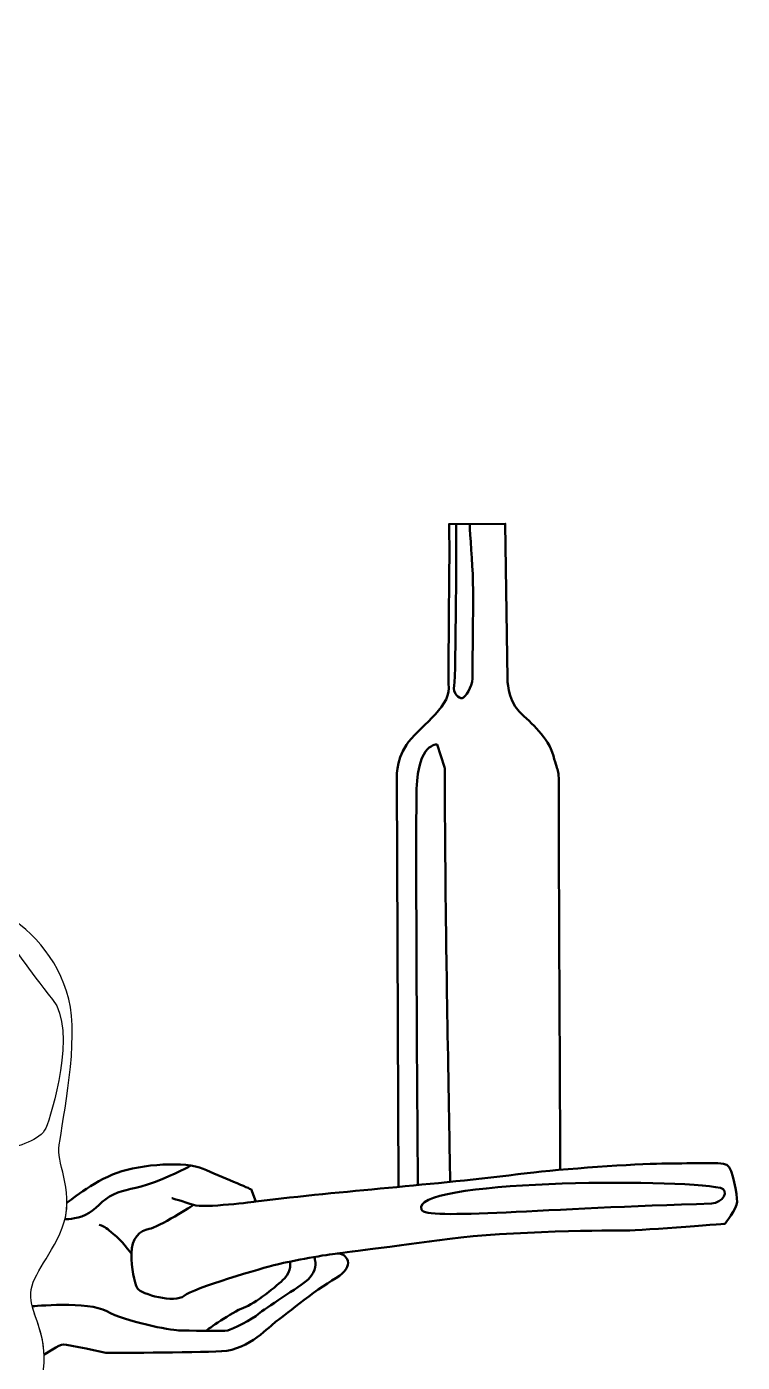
# Model space of a CAD drawing. Header units: millimetres. Extents: x -790 to 1043, y -481 to 328.
# Drawn here: x -150.7 to -119.1, y 33.4 to 92.4 of the extents above; entities that cross this region are included whole.
import ezdxf

# ---------------------------------------------------------------- set-up
doc = ezdxf.new("R2010")
doc.units = ezdxf.units.MM
doc.header["$MEASUREMENT"] = 0
doc.layers.add('Layer 1', color=7, linetype='Continuous')

msp = doc.modelspace()

# ---------------------------------------------------------------- linework, layer by layer
at = {"layer": 'Layer 1', "color": 250, "lineweight": 9}
msp.add_open_spline([(-286.3239, 184.9801), (-286.3239, 184.9801), (-286.3239, -161.0197), (-286.3239, -161.0197), (-286.3239, -161.0197), (-286.3239, -161.0197), (-44.3239, -161.0197), (-44.3239, -161.0197), (-44.3239, -161.0197), (-44.3239, -161.0197), (-44.3239, 184.9801), (-44.3239, 184.9801), (-44.3239, 184.9801), (-44.3239, 184.9801), (-286.3239, 184.9801), (-286.3239, 184.9801)], degree=3, knots=[0, 0, 0, 0, 0.2, 0.2, 0.2, 0.2, 0.4, 0.4, 0.4, 0.4, 0.6, 0.6, 0.6, 0.6, 1, 1, 1, 1], dxfattribs=at)
at = {"layer": 'Layer 1', "color": 240, "lineweight": 20}
for points, knots in [([(-137.7576, 127.9419), (-137.7576, 127.9419), (-142.0134, 112.209), (-142.0134, 112.209), (-142.0134, 112.209), (-144.2658, 112.7024), (-146.5743, 113.0602), (-148.9308, 113.2726), (-148.9308, 113.2726), (-179.2594, 116.0069), (-206.0622, 93.6373), (-208.7964, 63.3087), (-208.7964, 63.3087), (-211.1098, 37.6492), (-195.4537, 14.5133), (-172.2112, 6.3422)], [0, 0, 0, 0, 0.2, 0.2, 0.2, 0.2, 0.4, 0.4, 0.4, 0.4, 0.6, 0.6, 0.6, 0.6, 1, 1, 1, 1]), ([(-143.4087, 4.2096), (-119.8943, 8.7459), (-101.2247, 28.363), (-98.9668, 53.407), (-98.9668, 53.407), (-96.6053, 79.6011), (-113.1154, 103.9093), (-138.3723, 111.28), (-138.3723, 111.28), (-138.129, 111.209), (-141.03, 112.0788), (-142.0134, 112.209)], [0, 0, 0, 0, 0.25, 0.25, 0.25, 0.25, 0.5, 0.5, 0.5, 0.5, 1, 1, 1, 1])]:
    msp.add_open_spline(points, degree=3, knots=knots, dxfattribs=at)
at = {"layer": 'Layer 1', "color": 240, "lineweight": 50}
for points, knots in [([(-134.3214, 41.1463), (-134.3214, 41.1463), (-134.3981, 59.1358), (-134.3981, 59.1358), (-134.3981, 59.1358), (-134.3981, 59.1358), (-134.4585, 59.9512), (-133.9753, 60.676), (-133.9753, 60.676), (-133.4921, 61.4008), (-132.0728, 62.3067), (-132.103, 63.1825), (-132.103, 63.1825), (-132.1332, 64.0583), (-132.0728, 69.0109), (-132.0728, 69.0109), (-132.0728, 69.0109), (-132.0728, 69.0109), (-132.0879, 70.4303), (-132.0879, 70.4303), (-132.0879, 70.4303), (-132.0879, 70.4303), (-129.6116, 70.4453), (-129.6116, 70.4453), (-129.6116, 70.4453), (-129.6116, 70.4453), (-129.5059, 63.5902), (-129.5059, 63.5902), (-129.5059, 63.5902), (-129.5059, 63.5902), (-129.536, 62.7144), (-128.9925, 62.1557), (-128.9925, 62.1557), (-128.4489, 61.597), (-127.7091, 61.0383), (-127.4826, 60.1928), (-127.4826, 60.1928), (-127.2561, 59.3472), (-127.2259, 59.7095), (-127.241, 58.3808), (-127.241, 58.3808), (-127.2561, 57.0521), (-127.1758, 41.9), (-127.1758, 41.9)], [0, 0, 0, 0, 0.0833333, 0.0833333, 0.0833333, 0.0833333, 0.1666667, 0.1666667, 0.1666667, 0.1666667, 0.25, 0.25, 0.25, 0.25, 0.3333333, 0.3333333, 0.3333333, 0.3333333, 0.4166667, 0.4166667, 0.4166667, 0.4166667, 0.5, 0.5, 0.5, 0.5, 0.5833333, 0.5833333, 0.5833333, 0.5833333, 0.6666667, 0.6666667, 0.6666667, 0.6666667, 0.75, 0.75, 0.75, 0.75, 0.8333333, 0.8333333, 0.8333333, 0.8333333, 1, 1, 1, 1]), ([(-131.182, 70.4357), (-131.182, 70.4357), (-131.0913, 69.0712), (-131.0461, 68.2407), (-131.0461, 68.2407), (-131.0008, 67.4102), (-131.0612, 63.9676), (-131.0612, 63.6052), (-131.0612, 63.6052), (-131.0612, 63.2428), (-131.3782, 62.7747), (-131.5141, 62.7445), (-131.5141, 62.7445), (-131.6501, 62.7143), (-131.9369, 62.9408), (-131.8614, 63.3032), (-131.8614, 63.3032), (-131.786, 63.6656), (-131.7713, 70.4322), (-131.7713, 70.4322)], [0, 0, 0, 0, 0.1666667, 0.1666667, 0.1666667, 0.1666667, 0.3333333, 0.3333333, 0.3333333, 0.3333333, 0.5, 0.5, 0.5, 0.5, 0.6666667, 0.6666667, 0.6666667, 0.6666667, 1, 1, 1, 1]), ([(-132.0401, 41.3677), (-132.0401, 41.3677), (-132.1938, 49.9703), (-132.224, 52.4165), (-132.224, 52.4165), (-132.2542, 54.8626), (-132.2844, 59.6944), (-132.2844, 59.6944), (-132.2844, 59.6944), (-132.2844, 59.6944), (-132.6165, 60.691), (-132.6165, 60.691), (-132.6165, 60.691), (-132.6165, 60.691), (-133.4622, 60.7816), (-133.5225, 58.7281), (-133.5225, 58.7281), (-133.5829, 56.6746), (-133.4693, 41.2271), (-133.4693, 41.2271)], [0, 0, 0, 0, 0.1666667, 0.1666667, 0.1666667, 0.1666667, 0.3333333, 0.3333333, 0.3333333, 0.3333333, 0.5, 0.5, 0.5, 0.5, 0.6666667, 0.6666667, 0.6666667, 0.6666667, 1, 1, 1, 1]), ([(-143.4896, 42.0872), (-143.4896, 42.0872), (-144.1893, 41.6901), (-145.0953, 41.3579), (-145.0953, 41.3579), (-146.0012, 41.0257), (-146.3939, 41.0559), (-146.9073, 40.8143), (-146.9073, 40.8143), (-147.4206, 40.5727), (-147.6925, 40.1197), (-148.1454, 39.9083), (-148.1454, 39.9083), (-148.5984, 39.6969), (-149.0526, 39.7194), (-149.0526, 39.7194)], [0, 0, 0, 0, 0.2, 0.2, 0.2, 0.2, 0.4, 0.4, 0.4, 0.4, 0.6, 0.6, 0.6, 0.6, 1, 1, 1, 1]), ([(-148.9647, 40.4373), (-148.9647, 40.4373), (-147.843, 41.3731), (-146.7559, 41.7657), (-146.7559, 41.7657), (-145.6687, 42.1583), (-143.7059, 42.2791), (-142.9508, 41.9469), (-142.9508, 41.9469), (-142.1958, 41.6147), (-140.8369, 41.041), (-140.8369, 41.041), (-140.8369, 41.041), (-140.8369, 41.041), (-140.6255, 40.4973), (-140.6255, 40.4973), (-140.6255, 40.4973), (-140.6255, 40.4973), (-142.9206, 40.1953), (-143.3736, 40.3463), (-143.3736, 40.3463), (-143.8266, 40.4973), (-144.3399, 40.6483), (-144.3399, 40.6483)], [0, 0, 0, 0, 0.1428571, 0.1428571, 0.1428571, 0.1428571, 0.2857143, 0.2857143, 0.2857143, 0.2857143, 0.4285714, 0.4285714, 0.4285714, 0.4285714, 0.5714286, 0.5714286, 0.5714286, 0.5714286, 0.7142857, 0.7142857, 0.7142857, 0.7142857, 1, 1, 1, 1]), ([(-137.0318, 38.2022), (-137.0318, 38.2022), (-134.4957, 38.519), (-132.0496, 38.8512), (-132.0496, 38.8512), (-129.6035, 39.1834), (-124.6509, 39.2438), (-124.3791, 39.2136), (-124.3791, 39.2136), (-124.1073, 39.1834), (-119.9097, 39.5156), (-119.9097, 39.5156), (-119.9097, 39.5156), (-119.9097, 39.5156), (-119.3661, 40.1799), (-119.3661, 40.4819), (-119.3661, 40.4819), (-119.3661, 40.7839), (-119.5473, 41.9617), (-119.8191, 42.1127), (-119.8191, 42.1127), (-120.0909, 42.2637), (-121.5706, 42.1731), (-122.6879, 42.1731), (-122.6879, 42.1731), (-123.8053, 42.1731), (-127.1789, 41.9331), (-128.6371, 41.7504), (-128.6371, 41.7504), (-133.0236, 41.2008), (-136.6017, 40.9952), (-140.6255, 40.4973)], [0, 0, 0, 0, 0.1111111, 0.1111111, 0.1111111, 0.1111111, 0.2222222, 0.2222222, 0.2222222, 0.2222222, 0.3333333, 0.3333333, 0.3333333, 0.3333333, 0.4444444, 0.4444444, 0.4444444, 0.4444444, 0.5555556, 0.5555556, 0.5555556, 0.5555556, 0.6666667, 0.6666667, 0.6666667, 0.6666667, 0.7777778, 0.7777778, 0.7777778, 0.7777778, 1, 1, 1, 1]), ([(-133.3004, 40.1382), (-133.2081, 39.6554), (-127.7001, 40.2142), (-120.4984, 40.4064), (-120.4984, 40.4064), (-120.0119, 40.4193), (-119.683, 41.0103), (-120.1058, 41.1009), (-120.1058, 41.1009), (-122.0934, 41.5268), (-133.9445, 41.4416), (-133.3004, 40.1382)], [0, 0, 0, 0, 0.25, 0.25, 0.25, 0.25, 0.5, 0.5, 0.5, 0.5, 1, 1, 1, 1]), ([(-143.3736, 40.3463), (-143.3736, 40.3463), (-144.944, 39.3498), (-145.3366, 39.2894), (-145.3366, 39.2894), (-145.7291, 39.229), (-146.1217, 38.8666), (-146.1217, 38.2022), (-146.1217, 38.2022), (-146.1217, 37.5379), (-146.0009, 36.9338), (-145.8499, 36.6621), (-145.8499, 36.6621), (-145.6989, 36.3903), (-144.189, 35.9978), (-143.7964, 36.3299), (-143.7964, 36.3299), (-143.4038, 36.6621), (-140.3234, 37.5681), (-139.6893, 37.7191), (-139.6893, 37.7191), (-139.0551, 37.87), (-137.4244, 38.172), (-137.0318, 38.2022), (-137.0318, 38.2022), (-136.6392, 38.2324), (-136.1561, 37.6587), (-137.0922, 37.1151), (-137.0922, 37.1151), (-138.0284, 36.5715), (-139.5081, 35.3334), (-139.7497, 35.1824), (-139.7497, 35.1824), (-139.9913, 35.0314), (-140.8973, 33.9442), (-142.1354, 33.8838), (-142.1354, 33.8838), (-143.3736, 33.8234), (-147.2542, 33.8083), (-147.2542, 33.8083), (-147.2542, 33.8083), (-147.2542, 33.8083), (-148.9302, 34.1857), (-149.1114, 34.1857), (-149.1114, 34.1857), (-149.2926, 34.1857), (-149.9724, 33.731), (-149.9724, 33.731)], [0, 0, 0, 0, 0.0769231, 0.0769231, 0.0769231, 0.0769231, 0.1538462, 0.1538462, 0.1538462, 0.1538462, 0.2307692, 0.2307692, 0.2307692, 0.2307692, 0.3076923, 0.3076923, 0.3076923, 0.3076923, 0.3846154, 0.3846154, 0.3846154, 0.3846154, 0.4615385, 0.4615385, 0.4615385, 0.4615385, 0.5384615, 0.5384615, 0.5384615, 0.5384615, 0.6153846, 0.6153846, 0.6153846, 0.6153846, 0.6923077, 0.6923077, 0.6923077, 0.6923077, 0.7692308, 0.7692308, 0.7692308, 0.7692308, 0.8461538, 0.8461538, 0.8461538, 0.8461538, 1, 1, 1, 1]), ([(-146.1217, 38.2022), (-146.1217, 38.2022), (-146.5899, 38.8212), (-146.907, 39.0628), (-146.907, 39.0628), (-147.2241, 39.3044), (-147.2391, 39.3647), (-147.5411, 39.4705)], [0, 0, 0, 0, 0.3333333, 0.3333333, 0.3333333, 0.3333333, 1, 1, 1, 1]), ([(-150.4944, 35.871), (-150.4944, 35.871), (-148.0246, 36.1032), (-147.2092, 35.6502), (-147.2092, 35.6502), (-146.3939, 35.1973), (-144.4007, 34.8047), (-144.0383, 34.8047), (-144.0383, 34.8047), (-143.6759, 34.8047), (-142.0452, 34.7443), (-141.864, 34.8047), (-141.864, 34.8047), (-141.6828, 34.8651), (-140.7467, 35.2878), (-140.5051, 35.5294), (-140.5051, 35.5294), (-140.2635, 35.771), (-138.6932, 36.7072), (-138.3005, 37.0696), (-138.3005, 37.0696), (-137.9079, 37.432), (-137.9985, 37.8548), (-137.9985, 37.8548), (-137.9985, 37.8548), (-137.9985, 37.8548), (-138.033, 38.0487), (-138.033, 38.0487)], [0, 0, 0, 0, 0.125, 0.125, 0.125, 0.125, 0.25, 0.25, 0.25, 0.25, 0.375, 0.375, 0.375, 0.375, 0.5, 0.5, 0.5, 0.5, 0.625, 0.625, 0.625, 0.625, 0.75, 0.75, 0.75, 0.75, 1, 1, 1, 1]), ([(-139.1136, 37.8435), (-139.1136, 37.8435), (-139.0252, 37.432), (-139.3574, 37.0998), (-139.3574, 37.0998), (-139.6896, 36.7676), (-140.6559, 35.9824), (-141.1693, 35.8012), (-141.1693, 35.8012), (-141.6827, 35.62), (-142.8001, 34.8047), (-142.8001, 34.8047)], [0, 0, 0, 0, 0.25, 0.25, 0.25, 0.25, 0.5, 0.5, 0.5, 0.5, 1, 1, 1, 1]), ([(-186.8245, 36.7147), (-186.8245, 36.7147), (-188.0414, 33.415), (-188.1622, 31.4218), (-188.1622, 31.4218), (-188.283, 29.4286), (-189.5514, 25.7444), (-189.3702, 23.2681), (-189.3702, 23.2681), (-189.1889, 20.7918), (-189.7326, 19.5839), (-188.8266, 19.2819), (-188.8266, 19.2819), (-187.9207, 18.9798), (-185.9879, 18.7382), (-185.9879, 18.7382), (-185.9879, 18.7382), (-185.9879, 18.7382), (-183.9344, 18.1947), (-182.9076, 17.9531), (-182.9076, 17.9531), (-181.8809, 17.7115), (-175.9015, 17.47), (-172.338, 17.8323), (-172.338, 17.8323), (-168.7746, 18.1946), (-162.9764, 18.3154), (-162.9764, 18.3154), (-162.9764, 18.3154), (-162.9764, 18.3154), (-161.3154, 16.2317), (-159.8055, 14.9936), (-159.8055, 14.9936), (-158.2956, 13.7554), (-158.1144, 13.5139), (-158.1144, 13.5139), (-158.1144, 13.5139), (-158.1144, 13.5139), (-157.0272, 12.1548), (-156.9366, 11.7623), (-156.9366, 11.7623), (-156.846, 11.3697), (-156.3476, 10.6295), (-156.242, 10.2069), (-156.242, 10.2069), (-156.1462, 9.823), (-155.6735, 6.4697), (-154.8528, 7.051), (-154.8528, 7.051), (-154.6476, 7.1964), (-155.0915, 11.1017), (-154.7458, 11.5384), (-154.7458, 11.5384), (-154.6315, 11.2378), (-154.4656, 10.5338), (-154.4298, 10.3125), (-154.4298, 10.3125), (-154.4298, 10.3125), (-153.9467, 7.3228), (-153.9467, 7.3228), (-153.9467, 7.3228), (-153.7526, 6.1217), (-152.9775, 6.4078), (-152.8365, 7.6772), (-152.8365, 7.6772), (-152.699, 8.9145), (-152.6864, 11.6174), (-152.8035, 12.0477), (-152.8035, 12.0477), (-152.8708, 12.2953), (-152.0137, 8.8912), (-151.8932, 7.8664), (-151.8932, 7.8664), (-151.8328, 7.3531), (-151.2501, 6.698), (-151.0689, 6.9094), (-151.0689, 6.9094), (-150.8877, 7.1208), (-150.7758, 7.5946), (-150.7154, 8.5911), (-150.7154, 8.5911), (-150.655, 9.5877), (-150.5947, 11.3392), (-150.8966, 11.8526), (-150.8966, 11.8526), (-151.1986, 12.366), (-151.848, 14.2534), (-151.9385, 14.4648), (-151.9385, 14.4648), (-152.0291, 14.6762), (-151.863, 15.2954), (-151.863, 15.2954), (-151.863, 15.2954), (-151.863, 15.2954), (-149.5377, 12.4566), (-149.1149, 12.0338), (-149.1149, 12.0338), (-148.6921, 11.6111), (-148.6015, 10.6748), (-148.1787, 10.5239), (-148.1787, 10.5239), (-147.7559, 10.3729), (-147.0763, 10.1182), (-147.0763, 10.1182)], [0, 0, 0, 0, 0.037037, 0.037037, 0.037037, 0.037037, 0.0740741, 0.0740741, 0.0740741, 0.0740741, 0.1111111, 0.1111111, 0.1111111, 0.1111111, 0.1481481, 0.1481481, 0.1481481, 0.1481481, 0.1851852, 0.1851852, 0.1851852, 0.1851852, 0.2222222, 0.2222222, 0.2222222, 0.2222222, 0.2592593, 0.2592593, 0.2592593, 0.2592593, 0.2962963, 0.2962963, 0.2962963, 0.2962963, 0.3333333, 0.3333333, 0.3333333, 0.3333333, 0.3703704, 0.3703704, 0.3703704, 0.3703704, 0.4074074, 0.4074074, 0.4074074, 0.4074074, 0.4444444, 0.4444444, 0.4444444, 0.4444444, 0.4814815, 0.4814815, 0.4814815, 0.4814815, 0.5185185, 0.5185185, 0.5185185, 0.5185185, 0.5555556, 0.5555556, 0.5555556, 0.5555556, 0.5925926, 0.5925926, 0.5925926, 0.5925926, 0.6296296, 0.6296296, 0.6296296, 0.6296296, 0.6666667, 0.6666667, 0.6666667, 0.6666667, 0.7037037, 0.7037037, 0.7037037, 0.7037037, 0.7407407, 0.7407407, 0.7407407, 0.7407407, 0.7777778, 0.7777778, 0.7777778, 0.7777778, 0.8148148, 0.8148148, 0.8148148, 0.8148148, 0.8518519, 0.8518519, 0.8518519, 0.8518519, 0.8888889, 0.8888889, 0.8888889, 0.8888889, 0.9259259, 0.9259259, 0.9259259, 0.9259259, 1, 1, 1, 1])]:
    msp.add_open_spline(points, degree=3, knots=knots, dxfattribs=at)
at = {"layer": 'Layer 1', "color": 240}
for points, knots in [([(-132.224, 52.4165), (-132.1938, 49.9703), (-132.0401, 41.3677), (-132.0401, 41.3677), (-132.0401, 41.3677), (-130.9483, 41.4785), (-129.8222, 41.6019), (-128.6371, 41.7504), (-128.6371, 41.7504), (-128.256, 41.7981), (-127.7441, 41.8498), (-127.1758, 41.9), (-127.1758, 41.9), (-127.1758, 41.9), (-127.2561, 57.0521), (-127.241, 58.3808), (-127.241, 58.3808), (-127.2259, 59.7095), (-127.2561, 59.3472), (-127.4826, 60.1928), (-127.4826, 60.1928), (-127.7091, 61.0383), (-128.4489, 61.597), (-128.9925, 62.1557), (-128.9925, 62.1557), (-129.536, 62.7144), (-129.5059, 63.5902), (-129.5059, 63.5902), (-129.5059, 63.5902), (-129.5059, 63.5902), (-129.6116, 70.4453), (-129.6116, 70.4453), (-129.6116, 70.4453), (-129.6116, 70.4453), (-131.182, 70.4357), (-131.182, 70.4357), (-131.182, 70.4357), (-131.182, 70.4357), (-131.0913, 69.0712), (-131.0461, 68.2407), (-131.0461, 68.2407), (-131.0008, 67.4102), (-131.0612, 63.9676), (-131.0612, 63.6052), (-131.0612, 63.6052), (-131.0612, 63.2428), (-131.3782, 62.7747), (-131.5141, 62.7445), (-131.5141, 62.7445), (-131.6501, 62.7143), (-131.9369, 62.9408), (-131.8614, 63.3032), (-131.8614, 63.3032), (-131.786, 63.6656), (-131.7713, 70.4322), (-131.7713, 70.4322), (-131.7713, 70.4322), (-131.7713, 70.4322), (-132.0879, 70.4303), (-132.0879, 70.4303), (-132.0879, 70.4303), (-132.0879, 70.4303), (-132.0728, 69.0109), (-132.0728, 69.0109), (-132.0728, 69.0109), (-132.0728, 69.0109), (-132.1332, 64.0583), (-132.103, 63.1825), (-132.103, 63.1825), (-132.0728, 62.3067), (-133.4921, 61.4008), (-133.9753, 60.676), (-133.9753, 60.676), (-134.4585, 59.9512), (-134.3981, 59.1358), (-134.3981, 59.1358), (-134.3981, 59.1358), (-134.3981, 59.1358), (-134.3214, 41.1463), (-134.3214, 41.1463), (-134.3214, 41.1463), (-134.0387, 41.1729), (-133.7549, 41.1998), (-133.4693, 41.2271), (-133.4693, 41.2271), (-133.4693, 41.2271), (-133.5829, 56.6746), (-133.5225, 58.7281), (-133.5225, 58.7281), (-133.4622, 60.7816), (-132.6165, 60.691), (-132.6165, 60.691), (-132.6165, 60.691), (-132.6165, 60.691), (-132.2844, 59.6944), (-132.2844, 59.6944), (-132.2844, 59.6944), (-132.2844, 59.6944), (-132.2542, 54.8626), (-132.224, 52.4165)], [0, 0, 0, 0, 0.0384615, 0.0384615, 0.0384615, 0.0384615, 0.0769231, 0.0769231, 0.0769231, 0.0769231, 0.1153846, 0.1153846, 0.1153846, 0.1153846, 0.1538462, 0.1538462, 0.1538462, 0.1538462, 0.1923077, 0.1923077, 0.1923077, 0.1923077, 0.2307692, 0.2307692, 0.2307692, 0.2307692, 0.2692308, 0.2692308, 0.2692308, 0.2692308, 0.3076923, 0.3076923, 0.3076923, 0.3076923, 0.3461538, 0.3461538, 0.3461538, 0.3461538, 0.3846154, 0.3846154, 0.3846154, 0.3846154, 0.4230769, 0.4230769, 0.4230769, 0.4230769, 0.4615385, 0.4615385, 0.4615385, 0.4615385, 0.5, 0.5, 0.5, 0.5, 0.5384615, 0.5384615, 0.5384615, 0.5384615, 0.5769231, 0.5769231, 0.5769231, 0.5769231, 0.6153846, 0.6153846, 0.6153846, 0.6153846, 0.6538462, 0.6538462, 0.6538462, 0.6538462, 0.6923077, 0.6923077, 0.6923077, 0.6923077, 0.7307692, 0.7307692, 0.7307692, 0.7307692, 0.7692308, 0.7692308, 0.7692308, 0.7692308, 0.8076923, 0.8076923, 0.8076923, 0.8076923, 0.8461538, 0.8461538, 0.8461538, 0.8461538, 0.8846154, 0.8846154, 0.8846154, 0.8846154, 0.9230769, 0.9230769, 0.9230769, 0.9230769, 1, 1, 1, 1]), ([(-161.7131, 61.7318), (-161.7131, 61.7318), (-158.2653, 62.1039), (-157.8123, 61.8321), (-157.8123, 61.8321), (-157.3594, 61.5603), (-155.3059, 57.5438), (-154.9133, 56.7284), (-154.9133, 56.7284), (-154.5207, 55.9131), (-152.9502, 53.9199), (-151.7121, 53.1952), (-151.7121, 53.1952), (-150.474, 52.4704), (-149.1453, 51.0208), (-148.8131, 49.0881), (-148.8131, 49.0881), (-148.4809, 47.1555), (-149.266, 43.5619), (-149.3264, 42.837), (-149.3264, 42.837), (-149.3868, 42.1122), (-148.6017, 40.7835), (-149.1755, 39.334), (-149.1755, 39.334), (-149.7492, 37.8844), (-150.625, 37.1899), (-150.5646, 36.2839), (-150.5646, 36.2839), (-150.5042, 35.3779), (-149.719, 34.4418), (-150.0512, 32.7808), (-150.0512, 32.7808), (-150.3834, 31.1199), (-150.9874, 28.553), (-150.9874, 27.7678), (-150.9874, 27.7678), (-150.9874, 26.9826), (-150.5041, 25.7443), (-150.4136, 25.5632), (-150.4136, 25.5632), (-150.323, 25.3821), (-146.9105, 21.6676), (-146.5179, 17.8323), (-146.5179, 17.8323), (-146.1254, 13.997), (-144.0417, 4.2731), (-141.7466, -1.1627), (-141.7466, -1.1627), (-139.4515, -6.5985), (-137.2772, -14.8126), (-136.9148, -17.3493), (-136.9148, -17.3493), (-136.5524, -19.8861), (-133.1701, -32.6904), (-132.8077, -35.3479), (-132.8077, -35.3479), (-132.4454, -38.0053), (-130.7542, -46.9442), (-130.7542, -46.9442), (-130.7542, -46.9442), (-130.7542, -46.9442), (-132.4454, -47.5482), (-132.4454, -47.5482), (-132.4454, -47.5482), (-132.4454, -47.5482), (-133.7741, -40.9045), (-134.2573, -37.5222), (-134.2573, -37.5222), (-134.7405, -34.1399), (-139.4514, -18.9196), (-140.4178, -15.8998), (-140.4178, -15.8998), (-141.3842, -12.8799), (-147.8894, 4.4951), (-147.0616, 5.8434), (-147.0616, 5.8434), (-146.2337, 7.1916), (-147.0616, 8.8028), (-147.0616, 9.8296), (-147.0616, 9.8296), (-147.0616, 10.8563), (-147.6958, 12.4871), (-148.3904, 13.7555), (-148.3904, 13.7555), (-149.0849, 15.0238), (-150.2325, 18.5571), (-150.5043, 19.7651), (-150.5043, 19.7651), (-150.7761, 20.973), (-151.4405, 22.8755), (-152.437, 23.3587), (-152.437, 23.3587), (-153.4336, 23.8419), (-151.3801, 23.3587), (-151.3801, 23.3587), (-151.3801, 23.3587), (-151.3801, 23.3587), (-151.5915, 24.3553), (-152.9202, 24.9894), (-152.9202, 24.9894), (-154.2489, 25.6236), (-156.1817, 25.8652), (-156.1817, 25.8652), (-156.1817, 25.8652), (-156.1817, 25.8652), (-155.0643, 26.4087), (-153.5544, 25.9558), (-153.5544, 25.9558), (-152.0444, 25.5029), (-152.3162, 25.9256), (-152.3162, 25.9256), (-152.3162, 25.9256), (-152.3162, 25.9256), (-151.9539, 25.6841), (-152.6182, 26.6806), (-152.6182, 26.6806), (-153.2826, 27.6772), (-153.7356, 28.9757), (-154.8227, 28.9757), (-154.8227, 28.9757), (-155.9099, 28.9757), (-156.9366, 29.2173), (-156.9366, 29.2173), (-156.9366, 29.2173), (-156.9366, 29.2173), (-155.1247, 29.6703), (-154.9435, 29.6703), (-154.9435, 29.6703), (-154.7623, 29.6703), (-154.3999, 30.848), (-154.3999, 31.3614), (-154.3999, 31.3614), (-154.3999, 31.8748), (-154.8529, 32.9318), (-153.6449, 33.4753), (-153.6449, 33.4753), (-152.4369, 34.0188), (-152.1954, 34.0792), (-151.9538, 35.3476), (-151.9538, 35.3476), (-151.7122, 36.616), (-151.9538, 37.4011), (-151.9538, 37.4011), (-151.9538, 37.4011), (-151.9538, 37.4011), (-154.3697, 36.1931), (-155.5172, 35.8912), (-155.5172, 35.8912), (-156.6648, 35.5892), (-157.5103, 35.7704), (-155.6984, 36.918), (-155.6984, 36.918), (-153.8865, 38.0655), (-152.7389, 38.5487), (-152.7389, 38.5487), (-152.7389, 38.5487), (-152.7389, 38.5487), (-150.4438, 39.8775), (-151.7726, 40.119), (-151.7726, 40.119), (-153.1014, 40.3606), (-157.5104, 37.0387), (-157.5104, 37.0387), (-157.5104, 37.0387), (-157.5104, 37.0387), (-158.2955, 37.8239), (-156.544, 38.9715), (-156.544, 38.9715), (-154.7925, 40.119), (-153.222, 40.421), (-153.1617, 40.9042), (-153.1617, 40.9042), (-153.1014, 41.3874), (-152.2557, 42.535), (-153.6449, 42.1726), (-153.6449, 42.1726), (-155.0341, 41.8102), (-156.6044, 40.3606), (-156.6044, 40.3606), (-156.6044, 40.3606), (-156.6044, 40.3606), (-158.2351, 40.421), (-158.2351, 40.421), (-158.2351, 40.421), (-158.2351, 40.421), (-156.544, 41.5082), (-156.0608, 42.0518), (-156.0608, 42.0518), (-155.5776, 42.5953), (-154.7321, 43.5013), (-154.1885, 43.3201), (-154.1885, 43.3201), (-153.6449, 43.1389), (-152.5578, 42.4745), (-151.833, 42.7161), (-151.833, 42.7161), (-151.1082, 42.9577), (-150.1418, 43.1992), (-149.9002, 43.7429), (-149.9002, 43.7429), (-149.6587, 44.2865), (-148.5111, 48.0915), (-149.5983, 49.4202), (-149.5983, 49.4202), (-150.6854, 50.7489), (-151.3499, 51.8663), (-151.9538, 52.4401), (-151.9538, 52.4401), (-152.5577, 53.0138), (-153.6148, 53.9802), (-154.1583, 54.2822), (-154.1583, 54.2822), (-154.7019, 54.5842), (-155.3058, 55.1579), (-155.5776, 55.611), (-155.5776, 55.611), (-155.8494, 56.064), (-156.3628, 56.9095), (-157.148, 57.7551), (-157.148, 57.7551), (-157.9331, 58.6006), (-158.8694, 59.265), (-159.6545, 59.9294), (-159.6545, 59.9294), (-160.4397, 60.5938), (-161.7131, 61.7318), (-161.7131, 61.7318)], [0, 0, 0, 0, 0.0172414, 0.0172414, 0.0172414, 0.0172414, 0.0344828, 0.0344828, 0.0344828, 0.0344828, 0.0517241, 0.0517241, 0.0517241, 0.0517241, 0.0689655, 0.0689655, 0.0689655, 0.0689655, 0.0862069, 0.0862069, 0.0862069, 0.0862069, 0.1034483, 0.1034483, 0.1034483, 0.1034483, 0.1206897, 0.1206897, 0.1206897, 0.1206897, 0.137931, 0.137931, 0.137931, 0.137931, 0.1551724, 0.1551724, 0.1551724, 0.1551724, 0.1724138, 0.1724138, 0.1724138, 0.1724138, 0.1896552, 0.1896552, 0.1896552, 0.1896552, 0.2068966, 0.2068966, 0.2068966, 0.2068966, 0.2241379, 0.2241379, 0.2241379, 0.2241379, 0.2413793, 0.2413793, 0.2413793, 0.2413793, 0.2586207, 0.2586207, 0.2586207, 0.2586207, 0.2758621, 0.2758621, 0.2758621, 0.2758621, 0.2931034, 0.2931034, 0.2931034, 0.2931034, 0.3103448, 0.3103448, 0.3103448, 0.3103448, 0.3275862, 0.3275862, 0.3275862, 0.3275862, 0.3448276, 0.3448276, 0.3448276, 0.3448276, 0.362069, 0.362069, 0.362069, 0.362069, 0.3793103, 0.3793103, 0.3793103, 0.3793103, 0.3965517, 0.3965517, 0.3965517, 0.3965517, 0.4137931, 0.4137931, 0.4137931, 0.4137931, 0.4310345, 0.4310345, 0.4310345, 0.4310345, 0.4482759, 0.4482759, 0.4482759, 0.4482759, 0.4655172, 0.4655172, 0.4655172, 0.4655172, 0.4827586, 0.4827586, 0.4827586, 0.4827586, 0.5, 0.5, 0.5, 0.5, 0.5172414, 0.5172414, 0.5172414, 0.5172414, 0.5344828, 0.5344828, 0.5344828, 0.5344828, 0.5517241, 0.5517241, 0.5517241, 0.5517241, 0.5689655, 0.5689655, 0.5689655, 0.5689655, 0.5862069, 0.5862069, 0.5862069, 0.5862069, 0.6034483, 0.6034483, 0.6034483, 0.6034483, 0.6206897, 0.6206897, 0.6206897, 0.6206897, 0.637931, 0.637931, 0.637931, 0.637931, 0.6551724, 0.6551724, 0.6551724, 0.6551724, 0.6724138, 0.6724138, 0.6724138, 0.6724138, 0.6896552, 0.6896552, 0.6896552, 0.6896552, 0.7068966, 0.7068966, 0.7068966, 0.7068966, 0.7241379, 0.7241379, 0.7241379, 0.7241379, 0.7413793, 0.7413793, 0.7413793, 0.7413793, 0.7586207, 0.7586207, 0.7586207, 0.7586207, 0.7758621, 0.7758621, 0.7758621, 0.7758621, 0.7931034, 0.7931034, 0.7931034, 0.7931034, 0.8103448, 0.8103448, 0.8103448, 0.8103448, 0.8275862, 0.8275862, 0.8275862, 0.8275862, 0.8448276, 0.8448276, 0.8448276, 0.8448276, 0.862069, 0.862069, 0.862069, 0.862069, 0.8793103, 0.8793103, 0.8793103, 0.8793103, 0.8965517, 0.8965517, 0.8965517, 0.8965517, 0.9137931, 0.9137931, 0.9137931, 0.9137931, 0.9310345, 0.9310345, 0.9310345, 0.9310345, 0.9482759, 0.9482759, 0.9482759, 0.9482759, 0.9655172, 0.9655172, 0.9655172, 0.9655172, 1, 1, 1, 1]), ([(-148.1454, 39.9083), (-147.6925, 40.1197), (-147.4206, 40.5727), (-146.9073, 40.8143), (-146.9073, 40.8143), (-146.3939, 41.0559), (-146.0012, 41.0257), (-145.0953, 41.3579), (-145.0953, 41.3579), (-144.1893, 41.6901), (-143.4896, 42.0872), (-143.4896, 42.0872), (-143.4896, 42.0872), (-144.4116, 42.2242), (-145.8726, 42.0846), (-146.7559, 41.7657), (-146.7559, 41.7657), (-147.843, 41.3731), (-148.9647, 40.4373), (-148.9647, 40.4373), (-148.9647, 40.4373), (-148.9671, 40.2044), (-148.9927, 39.9643), (-149.0526, 39.7194), (-149.0526, 39.7194), (-149.0526, 39.7194), (-148.5984, 39.6969), (-148.1454, 39.9083)], [0, 0, 0, 0, 0.125, 0.125, 0.125, 0.125, 0.25, 0.25, 0.25, 0.25, 0.375, 0.375, 0.375, 0.375, 0.5, 0.5, 0.5, 0.5, 0.625, 0.625, 0.625, 0.625, 0.75, 0.75, 0.75, 0.75, 1, 1, 1, 1]), ([(-137.0318, 38.2022), (-137.0318, 38.2022), (-134.4957, 38.519), (-132.0496, 38.8512), (-132.0496, 38.8512), (-129.6035, 39.1834), (-124.6509, 39.2438), (-124.3791, 39.2136), (-124.3791, 39.2136), (-124.1073, 39.1834), (-119.9097, 39.5156), (-119.9097, 39.5156), (-119.9097, 39.5156), (-119.9097, 39.5156), (-119.3661, 40.1799), (-119.3661, 40.4819), (-119.3661, 40.4819), (-119.3661, 40.7839), (-119.5473, 41.9617), (-119.8191, 42.1127), (-119.8191, 42.1127), (-120.0909, 42.2637), (-121.5706, 42.1731), (-122.6879, 42.1731), (-122.6879, 42.1731), (-123.8053, 42.1731), (-127.1789, 41.9331), (-128.6371, 41.7504), (-128.6371, 41.7504), (-133.0236, 41.2008), (-136.6017, 40.9952), (-140.6255, 40.4973), (-140.6255, 40.4973), (-140.6255, 40.4973), (-142.9206, 40.1953), (-143.3736, 40.3463), (-143.3736, 40.3463), (-143.3736, 40.3463), (-144.944, 39.3498), (-145.3366, 39.2894), (-145.3366, 39.2894), (-145.7291, 39.229), (-146.1217, 38.8666), (-146.1217, 38.2022), (-146.1217, 38.2022), (-146.1217, 37.5379), (-146.0009, 36.9338), (-145.8499, 36.6621), (-145.8499, 36.6621), (-145.6989, 36.3903), (-144.189, 35.9978), (-143.7964, 36.3299), (-143.7964, 36.3299), (-143.4038, 36.6621), (-140.3234, 37.5681), (-139.6893, 37.7191), (-139.6893, 37.7191), (-139.5419, 37.7541), (-139.3406, 37.7974), (-139.1136, 37.8435), (-139.1136, 37.8435), (-138.7794, 37.9114), (-138.3894, 37.9854), (-138.033, 38.0487), (-138.033, 38.0487), (-137.5899, 38.1274), (-137.1989, 38.1894), (-137.0318, 38.2022)], [0, 0, 0, 0, 0.0555556, 0.0555556, 0.0555556, 0.0555556, 0.1111111, 0.1111111, 0.1111111, 0.1111111, 0.1666667, 0.1666667, 0.1666667, 0.1666667, 0.2222222, 0.2222222, 0.2222222, 0.2222222, 0.2777778, 0.2777778, 0.2777778, 0.2777778, 0.3333333, 0.3333333, 0.3333333, 0.3333333, 0.3888889, 0.3888889, 0.3888889, 0.3888889, 0.4444444, 0.4444444, 0.4444444, 0.4444444, 0.5, 0.5, 0.5, 0.5, 0.5555556, 0.5555556, 0.5555556, 0.5555556, 0.6111111, 0.6111111, 0.6111111, 0.6111111, 0.6666667, 0.6666667, 0.6666667, 0.6666667, 0.7222222, 0.7222222, 0.7222222, 0.7222222, 0.7777778, 0.7777778, 0.7777778, 0.7777778, 0.8333333, 0.8333333, 0.8333333, 0.8333333, 0.8888889, 0.8888889, 0.8888889, 0.8888889, 1, 1, 1, 1]), ([(-120.4984, 40.4064), (-127.7001, 40.2142), (-133.2081, 39.6554), (-133.3004, 40.1382), (-133.3004, 40.1382), (-133.9445, 41.4416), (-122.0934, 41.5268), (-120.1058, 41.1009), (-120.1058, 41.1009), (-119.683, 41.0103), (-120.0119, 40.4193), (-120.4984, 40.4064)], [0, 0, 0, 0, 0.25, 0.25, 0.25, 0.25, 0.5, 0.5, 0.5, 0.5, 1, 1, 1, 1]), ([(-147.2092, 35.6502), (-148.0246, 36.1032), (-150.4944, 35.871), (-150.4944, 35.871), (-150.4944, 35.871), (-150.3427, 35.2741), (-150.0067, 34.6218), (-149.9724, 33.731), (-149.9724, 33.731), (-149.9724, 33.731), (-149.2926, 34.1857), (-149.1114, 34.1857), (-149.1114, 34.1857), (-148.9302, 34.1857), (-147.2542, 33.8083), (-147.2542, 33.8083), (-147.2542, 33.8083), (-147.2542, 33.8083), (-143.3736, 33.8234), (-142.1354, 33.8838), (-142.1354, 33.8838), (-140.8973, 33.9442), (-139.9913, 35.0314), (-139.7497, 35.1824), (-139.7497, 35.1824), (-139.5081, 35.3334), (-138.0284, 36.5715), (-137.0922, 37.1151), (-137.0922, 37.1151), (-136.1561, 37.6587), (-136.6392, 38.2324), (-137.0318, 38.2022), (-137.0318, 38.2022), (-137.1989, 38.1894), (-137.5899, 38.1274), (-138.033, 38.0487), (-138.033, 38.0487), (-138.033, 38.0487), (-137.9985, 37.8548), (-137.9985, 37.8548), (-137.9985, 37.8548), (-137.9985, 37.8548), (-137.9079, 37.432), (-138.3005, 37.0696), (-138.3005, 37.0696), (-138.6932, 36.7072), (-140.2635, 35.771), (-140.5051, 35.5294), (-140.5051, 35.5294), (-140.7467, 35.2878), (-141.6828, 34.8651), (-141.864, 34.8047), (-141.864, 34.8047), (-142.0452, 34.7443), (-143.6759, 34.8047), (-144.0383, 34.8047), (-144.0383, 34.8047), (-144.4007, 34.8047), (-146.3939, 35.1973), (-147.2092, 35.6502)], [0, 0, 0, 0, 0.0625, 0.0625, 0.0625, 0.0625, 0.125, 0.125, 0.125, 0.125, 0.1875, 0.1875, 0.1875, 0.1875, 0.25, 0.25, 0.25, 0.25, 0.3125, 0.3125, 0.3125, 0.3125, 0.375, 0.375, 0.375, 0.375, 0.4375, 0.4375, 0.4375, 0.4375, 0.5, 0.5, 0.5, 0.5, 0.5625, 0.5625, 0.5625, 0.5625, 0.625, 0.625, 0.625, 0.625, 0.6875, 0.6875, 0.6875, 0.6875, 0.75, 0.75, 0.75, 0.75, 0.8125, 0.8125, 0.8125, 0.8125, 0.875, 0.875, 0.875, 0.875, 1, 1, 1, 1])]:
    msp.add_open_spline(points, degree=3, knots=knots, dxfattribs=at)

doc.saveas('drawing.dxf')
